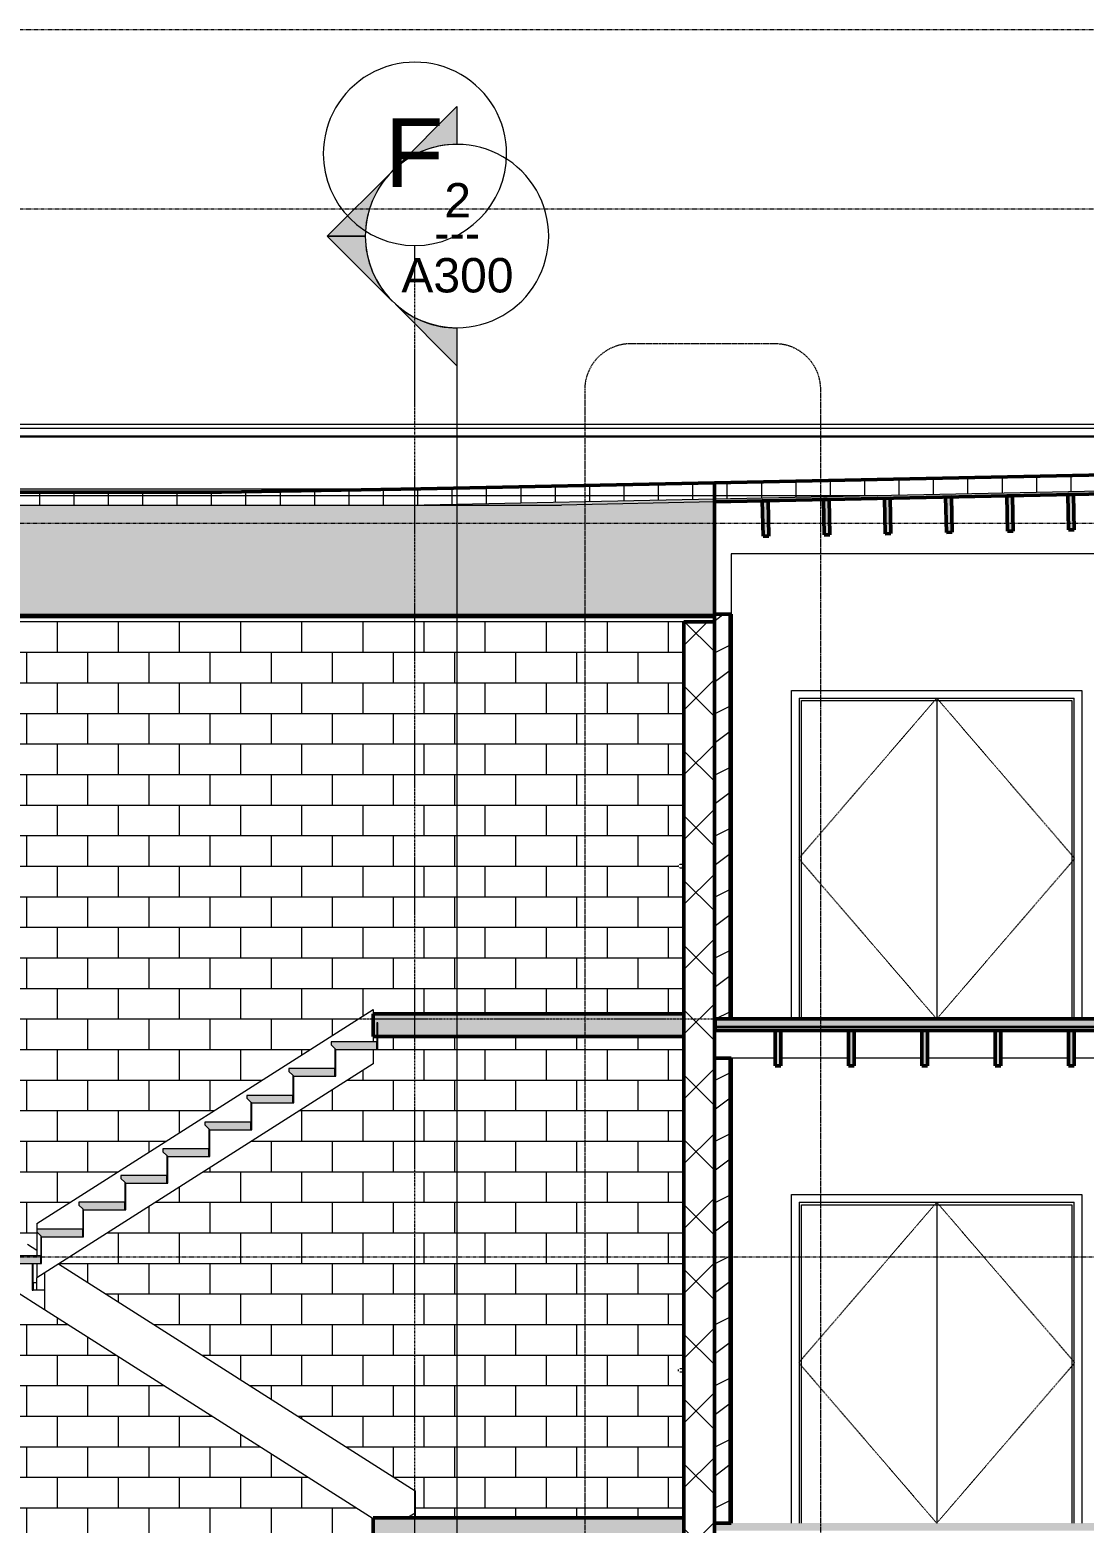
# Model space of a CAD drawing. Header units: inches. Extents: x 9610 to 16692, y -360 to 647.
# Drawn here: x 10066.4 to 10342.4, y 136 to 527 of the extents above; entities that cross this region are included whole.
import ezdxf

# ---------------------------------------------------------------- set-up
doc = ezdxf.new("R2010")
doc.units = ezdxf.units.IN
doc.header["$MEASUREMENT"] = 0
for name, pattern in [('Aligning Line 1_8_', [0.25, 0.125, -0.125]), ('Dash 1_16_', [0.12499999999999999, 0.06249999999999999, -0.06249999999999999]), ('Dash Dot 3_16_', [0.3124999999999999, 0.1874999999999999, -0.06249999999999999, 0, -0.06249999999999999]), ('Grid Line 1_2_', [0.8749999999999999, 0.4999999999999999, -0.125, 0.125, -0.125])]:
    doc.linetypes.add(name, pattern=pattern)
for name, color, linetype, lineweight in [('0-1', 7, 'Continuous', 5), ('0-4', 55, 'Continuous', 9), ('0-5', 135, 'Continuous', 13), ('A-ANNO-SYMB-1', 150, 'Dash Dot 3_16_', 9), ('A-DOOR-1', 250, 'Continuous', 9), ('A-DOOR-2', 250, 'Dash 1_16_', 9), ('A-DOOR-3', 135, 'Continuous', 13), ('A-DOOR-4', 31, 'Continuous', 9), ('A-FLOR-1', 9, 'Continuous', 13), ('A-FLOR-10', 192, 'Continuous', 50), ('A-FLOR-2', 10, 'Continuous', 50), ('A-FLOR-3', 8, 'Continuous', 5), ('A-FLOR-9', 21, 'Continuous', 13), ('A-FLOR-LEVL-1', 51, 'Grid Line 1_2_', 9), ('A-FLOR-MCUT', 51, 'Continuous', 13), ('A-FLOR-PATT-1', 8, 'Continuous', 9), ('A-ROOF', 132, 'Continuous', 13), ('A-ROOF-1', 252, 'Continuous', 13), ('A-ROOF-2', 31, 'Continuous', 5), ('A-ROOF-3', 132, 'Continuous', 50), ('A-ROOF-PATT-1', 132, 'Continuous', 9), ('A-WALL-1', 10, 'Continuous', 50), ('A-WALL-2', 7, 'Continuous', 13), ('A-WALL-3', 135, 'Continuous', 13), ('A-WALL-4', 252, 'Continuous', 13), ('A-WALL-PATT-1', 250, 'Continuous', 9), ('A-WALL-PATT-2', 55, 'Continuous', 9), ('A-WALL-PATT-3', 53, 'Continuous', 9), ('A-WALL-PATT-4', 45, 'Continuous', 9), ('G-ANNO-SYMB', 111, 'Aligning Line 1_8_', 9), ('G-ANNO-SYMB-1', 111, 'Continuous', 9), ('I-WALL-1', 135, 'Continuous', 13), ('S-BEAM-2', 41, 'Continuous', 9), ('S-BEAM-3', 10, 'Continuous', 50), ('S-GRID-1', 1, 'Grid Line 1_2_', 9), ('S-GRID-IDEN', 1, 'Continuous', 9), ('S-STRS-1', 8, 'Continuous', 5), ('S-STRS-2', 250, 'Continuous', 9)]:
    doc.layers.add(name, color=color, linetype=linetype, lineweight=lineweight)
doc.styles.add('Arial', font='arial.ttf', dxfattribs={"height": 8.999999999999991})
doc.styles.add('Arial_1', font='arial.ttf', dxfattribs={"height": 17.99999999999998})
doc.styles.add('Century Gothic', font='ufonts.com_century-gothic.ttf', dxfattribs={"height": 8.999999999999991})
pattern_1 = [(216.87, (11002.345, 87.994), (47.98094285780206, 31.98708571402424), [7.997000000000001, -71.971]), (206.565, (11011.941, 83.196), (-15.99371410196689, -15.9941327437453), [17.881, -17.881]), (198.435, (11011.941, 75.199), (-31.9867404745119, -15.99388029266887), [10.115, -40.46099999999999])]
pattern_2 = [(0, (10995.947, 72), (30.72, 7.68), [1.267, -21.773, 1.267, -21.773, -122.88]), (0, (10995.947, 72), (30.72, 7.68), [-46.08, 1.267, -44.813, 1.267, -21.773, -53.76]), (0, (10995.947, 72), (30.72, 7.68), [-115.2, 1.267, -14.093, 1.267, -37.133]), (120, (11007.467, 75.84), (-22.01107510106448, 22.76430040425796), [1.267, -21.773, 1.267, -21.773, -122.88]), (120, (11007.467, 75.84), (-22.01107510106448, 22.76430040425796), [-46.07999999999999, 1.267, -44.813, 1.267, -21.773, -53.75999999999999]), (120, (11007.467, 75.84), (-22.01107510106448, 22.76430040425796), [-115.2, 1.267, -14.093, 1.267, -37.133]), (240, (11011.307, 91.2), (-8.708924898935503, -30.44430040425795), [1.267, -21.773, 1.267, -21.773, -122.88]), (240, (11011.307, 91.2), (-8.708924898935503, -30.44430040425795), [-46.08, 1.267, -44.813, 1.267, -21.773, -53.76]), (240, (11011.307, 91.2), (-8.708924898935503, -30.44430040425795), [-115.2, 1.267, -14.093, 1.267, -37.133])]
pattern_3 = [(0, (10995.947, 72), (0, 9), []), (90, (10995.947, 72), (-9, 5.51091059616309e-16), [])]

# ---------------------------------------------------------------- blocks, each defined once
blk = doc.blocks.new('Flush-Double-Door-Adj_swing-w_handle_2100 - 3_-0_ x 7_-0_-1994063-BUILDING SECTION - EAST_WEST - LOOKING NORTH')
at = {"layer": 'A-DOOR-2'}
for p, q in [((10303.77689611048, 220), (10267.6438433671, 178)), ((10303.77689611048, 220), (10339.90994885385, 178)), ((10303.77689611048, 136), (10267.6438433671, 178)), ((10303.77689611048, 136), (10339.90994885385, 178))]:
    blk.add_line(p, q, dxfattribs=at)
at = {"layer": 'A-DOOR-3'}
blk.add_line((10303.77689611048, 220), (10303.77689611048, 136.0000000000002), dxfattribs=at)
at = {"layer": 'A-DOOR-4'}
for p, q in [((10267.77689611048, 220.0000000000018), (10267.77689611048, 136)), ((10267.77689611048, 220.0000000000018), (10339.77689611048, 220.0000000000018)), ((10268.40189611048, 136), (10268.40189611048, 219.3750000000013)), ((10268.40189611048, 219.3750000000013), (10339.15189611048, 219.3750000000013)), ((10339.15189611048, 219.3750000000013), (10339.15189611048, 136)), ((10339.77689611048, 136), (10339.77689611048, 220.0000000000018))]:
    blk.add_line(p, q, dxfattribs=at)
blk = doc.blocks.new('Dimension Lumber - 2x10-2069430-BUILDING SECTION - EAST_WEST - LOOKING NORTH')
at = {"layer": 'S-BEAM-2'}
blk.add_hatch(color=256, dxfattribs=at).paths.add_polyline_path([(10261.44330236048, 255.7499999999874), (10262.94330236048, 255.7499999999874), (10262.94330236048, 264.9999999999869), (10261.44330236048, 264.9999999999869), (10261.44330236048, 257.7499999999876)], flags=0)
at = {"layer": 'S-BEAM-3'}
for p, q in [((10262.94330236048, 264.9999999999871), (10261.44330236048, 264.9999999999871)), ((10261.44330236048, 264.9999999999871), (10261.44330236048, 255.7499999999871)), ((10262.94330236048, 255.7499999999871), (10262.94330236048, 264.9999999999871)), ((10261.44330236048, 255.7499999999871), (10262.94330236048, 255.7499999999871))]:
    blk.add_line(p, q, dxfattribs=at)
blk = doc.blocks.new('Dimension Lumber - 2x10-V32-BUILDING SECTION - EAST_WEST - LOOKING NORTH')
at = {"layer": 'S-BEAM-2'}
blk.add_hatch(color=256, dxfattribs=at).paths.add_polyline_path([(11728.50434838354, 396.70849851009), (11728.69708241409, 405.9564903782453), (11727.19740805709, 405.9877445453614), (11727.00467402654, 396.7397526772078)], flags=0)
at = {"layer": 'S-BEAM-3'}
for p, q in [((11727.19740805709, 405.9877445453612), (11727.00467402654, 396.7397526772058)), ((11728.69708241409, 405.9564903782452), (11727.19740805709, 405.9877445453612)), ((11728.50434838354, 396.7084985100898), (11728.69708241409, 405.9564903782452)), ((11727.00467402654, 396.7397526772058), (11728.50434838354, 396.7084985100898))]:
    blk.add_line(p, q, dxfattribs=at)
blk = doc.blocks.new('CTR - 1st Phase - Common Walls_rvt-1-BUILDING SECTION - EAST_WEST - LOOKING NORTH')
at = {"layer": 'A-WALL-4'}
for points in [[(10245.73939611045, 267.9999999999874), (10245.83939611042, 267.9999999999874), (10245.83939611042, 373.9999999998864), (10245.58939611042, 373.9999815333418), (10245.58939611043, 267.9999999999874)], [(10245.83939611043, 135.9999999999875), (10245.83939611043, 257.7499999999876), (10245.58939611043, 257.7499999999876), (10245.58939611043, 135.9999999999875)]]:
    blk.add_hatch(color=256, dxfattribs=at).paths.add_polyline_path(points, flags=0)
at = {"layer": 'A-WALL-PATT-1'}
h = blk.add_hatch(dxfattribs=at)
h.set_pattern_fill('FP_1', color=256, style=0, pattern_type=2)
h.set_pattern_definition(pattern_2)
h.paths.add_polyline_path([(10249.96439611044, 135.9999999999875), (10249.96439611043, 257.7499999999876), (10249.33939611043, 257.7499999999876), (10249.33939611043, 135.9999999999875)], flags=0)
at = {"layer": 'A-WALL-PATT-3'}
h = blk.add_hatch(dxfattribs=at)
h.set_pattern_fill('FP_4', color=256, style=0, pattern_type=2)
h.set_pattern_definition(pattern_1)
h.paths.add_polyline_path([(10249.33939611042, 267.9999999999874), (10249.33939611042, 373.9999999998864), (10245.83939611042, 373.9999815333418), (10245.83939611042, 267.9999999999874)], flags=0)
h = blk.add_hatch(dxfattribs=at)
h.set_pattern_fill('FP_4', color=256, style=0, pattern_type=2)
h.set_pattern_definition(pattern_1)
h.paths.add_polyline_path([(10249.33939611043, 135.9999999999875), (10249.33939611043, 257.7499999999876), (10245.83939611043, 257.7499999999876), (10245.83939611043, 135.9999999999875)], flags=0)
at = {"layer": 'A-WALL-1'}
for p, q in [((10249.96439611043, 373.9999999998859), (10245.58939611043, 373.9999999998859)), ((10245.58939611043, 373.9999999998859), (10245.58939611043, 267.9999999999998)), ((10249.96439611043, 267.9999999999998), (10249.96439611043, 373.9999999998859)), ((10245.58939611043, 267.9999999999998), (10249.96439611043, 267.9999999999998)), ((10249.96439611043, 257.7499999999874), (10245.58939611043, 257.7499999999874)), ((10245.58939611043, 257.7499999999874), (10245.58939611043, 135.9999999999999)), ((10249.96439611043, 135.9999999999999), (10249.96439611043, 257.7499999999874)), ((10245.58939611043, 135.9999999999999), (10249.96439611043, 135.9999999999999))]:
    blk.add_line(p, q, dxfattribs=at)
at = {"layer": 'A-WALL-2'}
for p, q in [((10245.83939611042, 373.9999999998859), (10245.83939611042, 267.9999999999998)), ((10249.33939611043, 373.9999999998859), (10249.33939611043, 267.9999999999998)), ((10245.83939611043, 257.7499999999874), (10245.83939611043, 135.9999999999999)), ((10249.33939611043, 257.7499999999874), (10249.33939611043, 135.9999999999999))]:
    blk.add_line(p, q, dxfattribs=at)
at = {"layer": 'I-WALL-1'}
for p, q in [((10376.13939611039, 389.749999999987), (10249.96439611043, 389.749999999987)), ((10249.96439611043, 389.749999999987), (10249.96439611043, 373.9999999998859)), ((10265.77689611048, 267.9999999999999), (10265.77689611048, 353.9999999999999)), ((10265.77689611048, 353.9999999999999), (10341.77689611048, 353.9999999999999)), ((10341.77689611048, 353.9999999999999), (10341.77689611048, 267.9999999999999)), ((10261.44330236048, 257.7499999999872), (10249.96439611043, 257.7499999999872)), ((10280.64252111048, 257.7499999999872), (10262.94330236048, 257.7499999999872)), ((10299.84173986047, 257.7499999999872), (10282.14252111048, 257.7499999999872)), ((10319.04095861048, 257.7499999999872), (10301.34173986047, 257.7499999999872)), ((10338.24017736048, 257.7499999999872), (10320.54095861048, 257.7499999999872)), ((10357.43939611048, 257.7499999999872), (10339.74017736048, 257.7499999999872)), ((10265.77689611048, 136), (10265.77689611048, 222)), ((10265.77689611048, 222), (10341.77689611048, 222)), ((10341.77689611048, 222), (10341.77689611048, 136))]:
    blk.add_line(p, q, dxfattribs=at)
at = {"layer": '0-4', "rotation": 2.387815287611464}
for p in [(-1441.994070763641, -490.6046740521691), (-1425.997544288994, -490.2712962695985), (-1410.001017814346, -489.9379184870278), (-1394.0044913397, -489.6045407044571), (-1378.007964865053, -489.2711629218865), (-1362.011438390405, -488.9377851393158)]:
    blk.add_blockref('Dimension Lumber - 2x10-V32-BUILDING SECTION - EAST_WEST - LOOKING NORTH', p, dxfattribs=at)
at = {"layer": '0-4'}
for name, p in [('Flush-Double-Door-Adj_swing-w_handle_2100 - 3_-0_ x 7_-0_-1994063-BUILDING SECTION - EAST_WEST - LOOKING NORTH', (0, 132)), ('Dimension Lumber - 2x10-2069430-BUILDING SECTION - EAST_WEST - LOOKING NORTH', (0, 0)), ('Dimension Lumber - 2x10-2069430-BUILDING SECTION - EAST_WEST - LOOKING NORTH', (19.19921875000045, 0)), ('Dimension Lumber - 2x10-2069430-BUILDING SECTION - EAST_WEST - LOOKING NORTH', (38.39843749999954, 0)), ('Dimension Lumber - 2x10-2069430-BUILDING SECTION - EAST_WEST - LOOKING NORTH', (57.59765624999999, 0)), ('Dimension Lumber - 2x10-2069430-BUILDING SECTION - EAST_WEST - LOOKING NORTH', (76.79687500000044, 0)), ('Flush-Double-Door-Adj_swing-w_handle_2100 - 3_-0_ x 7_-0_-1994063-BUILDING SECTION - EAST_WEST - LOOKING NORTH', (0, 0))]:
    blk.add_blockref(name, p, dxfattribs=at)
blk = doc.blocks.new('HOLLOW METAL - STAIR DOOR-2008640-BUILDING SECTION - EAST_WEST - LOOKING NORTH')
at = {"layer": 'A-DOOR-1'}
for p, q in [((10237.58939611042, 176.3937007874023), (10237.0933331183, 176.3937007874023)), ((10237.0933331183, 175.6062992125991), (10237.58939611042, 175.6062992125991))]:
    blk.add_line(p, q, dxfattribs=at)
at = {"layer": 'A-DOOR-1', "flags": 128}
for points in [[(10237.0933331183, 176.3937007874023), (10237.06971736977, 176.3937007874023), (10237.04613940139, 176.3937007874023), (10237.0226369329, 176.3937007874023), (10236.99924756322, 176.3937007874023), (10236.97600871035, 176.3937007874023), (10236.95295755152, 176.3937007874023), (10236.93013096364, 176.3937007874023), (10236.90756546439, 176.3937007874023), (10236.88529715377, 176.3937007874023), (10236.86336165631, 176.3937007874023), (10236.84179406413, 176.3937007874023), (10236.82062888078, 176.3937007874023), (10236.79989996603, 176.3937007874023), (10236.77964048174, 176.3937007874023), (10236.75988283874, 176.3937007874023), (10236.74065864506, 176.3937007874023), (10236.7219986553, 176.3937007874023), (10236.70393272147, 176.3937007874023), (10236.68648974521, 176.3937007874023), (10236.66969763155, 176.3937007874023), (10236.6535832443, 176.3937007874023), (10236.63817236305, 176.3937007874023), (10236.6234896419, 176.3937007874023), (10236.60955857009, 176.3937007874023), (10236.59640143436, 176.3937007874023), (10236.58403928332, 176.3937007874023), (10236.57249189376, 176.3937007874023), (10236.56177773907, 176.3937007874023), (10236.55191395958, 176.3937007874023), (10236.54291633525, 176.3937007874023), (10236.53479926036, 176.3937007874023), (10236.52757572049, 176.3937007874023), (10236.52125727178, 176.3937007874023), (10236.51585402238, 176.3937007874023), (10236.51137461634, 176.3937007874023), (10236.50782621976, 176.3937007874023), (10236.50521450932, 176.3937007874023), (10236.5035436632, 176.3937007874023), (10236.50281635439, 176.3937007874023)], [(10236.5027819372, 175.6062992125991), (10236.50325431516, 175.6062992125991), (10236.50467069332, 175.6062992125991), (10236.50702880579, 175.6062992125991), (10236.51032488009, 175.6062992125991), (10236.5145536432, 175.6062992125991), (10236.51970833, 175.6062992125991), (10236.5257806941, 175.6062992125991), (10236.53276102101, 175.6062992125991), (10236.54063814369, 175.6062992125991), (10236.54939946043, 175.6062992125991), (10236.55903095498, 175.6062992125991), (10236.56951721902, 175.6062992125991), (10236.58084147676, 175.6062992125991), (10236.5929856118, 175.6062992125991), (10236.60593019611, 175.6062992125991), (10236.61965452113, 175.6062992125991), (10236.63413663085, 175.6062992125991), (10236.649353357, 175.6062992125991), (10236.66528035605, 175.6062992125991), (10236.68189214822, 175.6062992125991), (10236.69916215816, 175.6062992125991), (10236.71706275756, 175.6062992125991), (10236.73556530926, 175.6062992125991), (10236.75464021314, 175.6062992125991), (10236.77425695342, 175.6062992125991), (10236.7943841475, 175.6062992125991), (10236.81498959615, 175.6062992125991), (10236.83604033507, 175.6062992125991), (10236.85750268755, 175.6062992125991), (10236.87934231841, 175.6062992125991), (10236.90152428891, 175.6062992125991), (10236.92401311261, 175.6062992125991), (10236.94677281221, 175.6062992125991), (10236.96976697703, 175.6062992125991), (10236.99295882131, 175.6062992125991), (10237.01631124306, 175.6062992125991), (10237.03978688338, 175.6062992125991), (10237.06334818626, 175.6062992125991), (10237.08695745862, 175.6062992125991), (10237.0933331183, 175.6062992125991)]]:
    blk.add_lwpolyline(points, dxfattribs=at)
at = {"layer": 'A-DOOR-1'}
for radius, start, end in [(0.3937007874010305, 149.9999999999669, 180), (0.3937007874006586, 180, 210.0000000000081), (0.3937007874028495, 82.7724506166813, 90), (0.3937007874006827, 269.9999999999996, 277.2275493838927)]:
    blk.add_arc((10236.5027819372, 176.0000000000002), radius, start, end, dxfattribs=at)
blk = doc.blocks.new('CTR - 1st Phase -Stairs _ Elevators_rvt-1-BUILDING SECTION - EAST_WEST - LOOKING NORTH')
at = {"layer": 'A-FLOR-1'}
for points in [[(10217.58134017749, 263.3750000000001), (10237.58939611043, 263.3750000000002), (10237.58939611043, 269.3750000000005), (10156.21439611079, 269.3750000000003), (10156.21439611079, 263.3749999999999), (10186.75189611049, 263.375)], [(10193.26775322099, 131.375), (10237.58939611043, 131.3750000000002), (10237.58939611043, 137.3750000000005), (10156.21439611079, 137.3750000000002), (10156.21439611079, 131.3749999999999), (10186.75189611049, 131.375)]]:
    blk.add_hatch(color=256, dxfattribs=at).paths.add_polyline_path(points, flags=0)
at = {"layer": 'A-WALL-PATT-2'}
h = blk.add_hatch(dxfattribs=at)
h.set_pattern_fill('FP_36', color=256, style=0, pattern_type=2)
h.set_pattern_definition([(0, (10241.589, -140), (0, 8), []), (90, (10241.589, -140), (-7.999999999999999, 8), [8, -8])])
h.paths.add_polyline_path([(10021.58939611042, -4.000000000001477), (10085.80344719708, -4.000000000000624), (10085.80344719708, -1.51360532798433e-26), (10158.03023567099, 3.410605131648329e-13), (10062.46773567089, 59.57142857149244), (10022.21439611087, 59.57142857142883), (10022.21439611087, 71.57142857142883), (10065.90170578195, 71.57142857149789), (10068.21439611087, 70.12975148333997), (10068.21439611087, 76.98689434058103), (10156.21439611079, 131.8440371976713), (10156.21439611079, 137.2412716340051), (10062.30782296413, 197.0000000000635), (10022.21439611087, 197.0000000000004), (10022.21439611087, 209.0000000000004), (10065.80223121052, 209.0000000000694), (10068.21439611087, 207.4649859725756), (10068.21439611087, 214.4649859726761), (10156.21439611079, 270.4649859726227), (10156.21439611079, 269.3750000000003), (10237.58939611043, 269.3750000000005), (10237.58939611043, 307.606299212599), (10236.35827893254, 307.6373621181241), (10236.20859261554, 307.7422035396895), (10236.16182705382, 307.8031496062999), (10236.16182705382, 308.1968503937012), (10236.3310112159, 308.3513432238296), (10236.50591149209, 308.3769200191689), (10236.71783424988, 308.3877195804979), (10237.58939611043, 308.3937007874021), (10237.58939611043, 371.9999999998976), (10021.58939611042, 371.9999999998969), (10021.58939611042, -0.2313344067917455)], flags=0)
h.paths.add_polyline_path([(10167.2143961108, 3.410605131648329e-13), (10186.75189611049, 3.410605131648329e-13), (10186.75189611049, 96.00000000000647), (10237.58939611043, 96.00000000000664), (10237.58939611043, 131.3750000000002), (10168.46439611079, 131.375), (10168.46439611079, 128.2857142857146), (10167.21439611079, 128.2857142857146), (10167.21439611079, 124.5605233621989), (10074.05638116633, 66.48799456565261), (10167.2143961108, 8.415465769100875), (10167.2143961108, 5.107142857143059)], flags=0)
h.paths.add_polyline_path([(10168.21439611079, 130.2857142857146), (10168.21439611079, 131.375), (10167.21439611079, 131.375), (10167.21439611079, 130.2857142857146)], flags=0)
h.paths.add_polyline_path([(10181.37230861573, 137.3750000000004), (10237.58939611043, 137.3750000000005), (10237.58939611043, 175.6062992125989), (10236.35827893254, 175.6373621181241), (10236.20859261554, 175.7422035396892), (10236.16182705382, 175.8031496062998), (10236.16182705382, 176.1968503937013), (10236.3310112159, 176.3513432238294), (10236.50591149209, 176.3769200191689), (10236.71783424988, 176.3877195804979), (10237.58939611043, 176.393700787402), (10237.58939611043, 263.3750000000002), (10157.46439611079, 263.3749999999999), (10157.46439611079, 260.0000000000003), (10156.21439611079, 260.0000000000003), (10156.21439611079, 256.2412716339984), (10073.89017166257, 203.8531288033135), (10167.21439611079, 144.4649859726232), (10167.21439611079, 137.3750000000004)], flags=0)
h.paths.add_polyline_path([(10236.51268926302, 175.6810766634541), (10236.49313929258, 175.7216115034703), (10236.51167070538, 175.6828646714401)], flags=0)
h.paths.add_polyline_path([(10237.0933331183, 175.8031496062998), (10237.06231483688, 176.0994035889415), (10237.03067369172, 176.0000000000005), (10237.06391642571, 175.8955648713868)], flags=0)
h.paths.add_polyline_path([(10157.21439611079, 262.0000000000004), (10157.21439611079, 263.3749999999999), (10156.21439611079, 263.3749999999999), (10156.21439611079, 262.0000000000004)], flags=0)
h.paths.add_polyline_path([(10236.51268926302, 307.6810766634542), (10236.49313929258, 307.7216115034703), (10236.51167070538, 307.6828646714403)], flags=0)
h.paths.add_polyline_path([(10237.0933331183, 307.8031496062998), (10237.06231483688, 308.0994035889416), (10237.03234842612, 307.9947386667349), (10237.06310859763, 307.8981027381491)], flags=0)
at = {"layer": 'A-WALL-PATT-4'}
h = blk.add_hatch(dxfattribs=at)
h.set_pattern_fill('FP_30', color=256, style=0, pattern_type=2)
h.set_pattern_definition([(45, (10995.947, 72), (-8.485281374238571, 8.485281374238571), []), (135, (10995.947, 72), (-8.485281374238571, -8.48528137423857), [])])
h.paths.add_polyline_path([(10245.58939611042, -3.999999999999943), (10245.58939611042, 371.9999999998977), (10237.58939611043, 371.9999999998976), (10237.58939611043, -3.999999999999943)], flags=0)
at = {"layer": 'S-STRS-1'}
for points in [[(10156.21439611079, 260.0000000000003), (10157.21439611079, 260.0000000000003), (10157.21439611079, 262.0000000000004), (10145.21439611079, 262.0000000000003), (10145.21439611079, 261.2500000000003), (10146.21439611079, 260.2499999999987), (10146.21439611079, 260.0000000000003)], [(10157.46439611079, 260.0000000000003), (10157.46439611079, 263.3749999999999), (10157.21439611079, 263.3749999999999), (10157.21439611079, 260.0000000000003)], [(10146.21439611079, 253.0000000000003), (10146.46439611079, 253.0000000000003), (10146.46439611079, 260.0000000000003), (10146.21439611079, 260.0000000000003), (10146.21439611079, 253.2499999999985)], [(10135.21439611079, 253.0000000000003), (10146.21439611079, 253.0000000000003), (10146.21439611079, 255.0000000000003), (10134.21439611079, 255.0000000000003), (10134.21439611079, 254.2500000000003), (10135.21439611079, 253.2499999999987)], [(10135.46439611079, 246.0000000000003), (10135.46439611079, 253.0000000000003), (10135.21439611079, 253.0000000000003), (10135.21439611079, 246.0000000000003)], [(10135.21439611079, 246.0000000000003), (10135.21439611079, 248.0000000000002), (10123.21439611078, 248.0000000000002), (10123.21439611078, 247.2500000000004), (10124.21439611079, 246.2499999999989), (10124.21439611079, 246.0000000000003)], [(10124.21439611079, 239.0000000000004), (10124.46439611079, 239.0000000000004), (10124.46439611079, 246.0000000000003), (10124.21439611079, 246.0000000000003), (10124.21439611079, 239.2499999999984)], [(10113.21439611079, 239.0000000000004), (10124.21439611079, 239.0000000000004), (10124.21439611079, 241.0000000000003), (10112.21439611079, 241.0000000000004), (10112.21439611079, 240.2500000000006), (10113.21439611079, 239.2499999999984)], [(10113.21439611079, 232.0000000000004), (10113.46439611079, 232.0000000000004), (10113.46439611079, 239.0000000000004), (10113.21439611079, 239.0000000000004), (10113.21439611079, 232.2499999999985)], [(10105.36747582057, 232.0000000000003), (10113.21439611079, 232.0000000000004), (10113.21439611079, 234.0000000000003), (10101.21439611079, 234.0000000000001), (10101.21439611079, 233.2500000000003), (10102.21439611079, 232.2499999999983), (10102.21439611079, 232.0000000000003)], [(10102.46439611079, 225.0000000000003), (10102.46439611079, 232.0000000000003), (10102.21439611079, 232.0000000000003), (10102.21439611079, 225.0000000000003)], [(10102.21439611079, 225.0000000000003), (10102.21439611079, 227.0000000000002), (10090.21439611078, 227.0000000000002), (10090.21439611078, 226.2500000000004), (10091.21439611079, 225.2499999999987), (10091.21439611079, 225.0000000000003)], [(10091.46439611079, 218.0000000000002), (10091.46439611079, 225.0000000000003), (10091.21439611079, 225.0000000000003), (10091.21439611079, 218.0000000000002)], [(10080.21439611079, 218.0000000000002), (10091.21439611079, 218.0000000000002), (10091.21439611079, 220.0000000000004), (10079.21439611079, 220.0000000000004), (10079.21439611079, 219.2500000000004), (10080.21439611079, 218.2499999999984)], [(10080.21439611079, 211.0000000000003), (10080.46439611079, 211.0000000000003), (10080.46439611079, 218.0000000000002), (10080.21439611079, 218.0000000000002), (10080.21439611079, 211.2499999999993)], [(10069.21439611079, 211.0000000000003), (10080.21439611079, 211.0000000000003), (10080.21439611079, 213.0000000000003), (10068.21439611087, 213.0000000000003), (10068.21439611087, 212.2499999999171), (10069.21439611079, 211.2499999999993)], [(10069.21439611079, 204.0000000000003), (10069.46439611079, 204.0000000000003), (10069.46439611079, 211.0000000000003), (10069.21439611079, 211.0000000000003), (10069.21439611079, 206.0599155932086)], [(10024.21439611087, 204.0000000000001), (10069.21439611079, 204.0000000000003), (10069.21439611079, 206.0000000000004), (10024.21439611087, 206.0000000000002)]]:
    blk.add_hatch(color=256, dxfattribs=at).paths.add_polyline_path(points, flags=0)
at = {"layer": 'A-FLOR-2'}
for p, q in [((10237.58939611043, 269.3749999999999), (10156.21439611079, 269.3749999999999)), ((10156.21439611079, 269.3749999999999), (10156.21439611079, 263.3749999999999)), ((10237.58939611043, 263.3749999999999), (10237.58939611043, 269.3749999999999)), ((10156.21439611079, 263.3749999999999), (10237.58939611043, 263.3749999999999)), ((10237.58939611043, 137.375), (10156.21439611079, 137.375)), ((10156.21439611079, 137.375), (10156.21439611079, 131.375)), ((10237.58939611043, 131.375), (10237.58939611043, 137.375))]:
    blk.add_line(p, q, dxfattribs=at)
at = {"layer": 'A-WALL-1'}
for p, q in [((10245.58939611042, 371.999999999898), (10237.58939611042, 371.9999999998979)), ((10237.58939611042, 371.9999999998979), (10237.58939611042, -3.999999999999346)), ((10245.58939611042, -3.999999999999357), (10245.58939611042, 371.999999999898))]:
    blk.add_line(p, q, dxfattribs=at)
at = {"layer": 'A-WALL-3'}
blk.add_line((10237.58939611043, 371.9999999998972), (10021.58939611042, 371.9999999998964), dxfattribs=at)
at = {"layer": 'S-STRS-2'}
for p, q in [((10068.21439611087, 214.4649859726756), (10156.21439611079, 270.4649859726224)), ((10156.21439611079, 270.4649859726224), (10156.21439611079, 269.3749999999999)), ((10157.21439611079, 267), (10157.21439611079, 260)), ((10157.46439611079, 267), (10157.21439611079, 267)), ((10157.46439611079, 260), (10157.46439611079, 267)), ((10157.21439611079, 262), (10145.21439611079, 262)), ((10145.21439611079, 262), (10145.21439611079, 261.25)), ((10156.21439611079, 263.3749999999999), (10156.21439611079, 262.0000000000001)), ((10157.21439611079, 260), (10157.21439611079, 262)), ((10145.21439611079, 261.25), (10146.21439611079, 260.2499999999981)), ((10146.21439611079, 260.2499999999981), (10146.21439611079, 260)), ((10146.21439611079, 260), (10146.21439611079, 253)), ((10146.46439611079, 260), (10146.21439611079, 260)), ((10146.21439611079, 260), (10157.21439611079, 260)), ((10146.46439611079, 253), (10146.46439611079, 260)), ((10156.21439611079, 260), (10156.21439611079, 256.2412716339982)), ((10157.21439611079, 260), (10157.46439611079, 260)), ((10156.21439611079, 256.2412716339982), (10068.21439611087, 200.2412716340515)), ((10146.21439611079, 255), (10134.21439611079, 255)), ((10134.21439611079, 255), (10134.21439611079, 254.25)), ((10134.21439611079, 254.25), (10135.21439611079, 253.2499999999981)), ((10146.21439611079, 252.9999999999999), (10146.21439611079, 255)), ((10135.21439611079, 253.2499999999981), (10135.21439611079, 252.9999999999999)), ((10135.21439611079, 252.9999999999999), (10135.21439611079, 246)), ((10135.46439611079, 252.9999999999999), (10135.21439611079, 252.9999999999999)), ((10135.21439611079, 252.9999999999999), (10146.21439611079, 252.9999999999999)), ((10135.46439611079, 246), (10135.46439611079, 252.9999999999999)), ((10146.21439611079, 253), (10146.46439611079, 253)), ((10135.21439611079, 248), (10123.21439611079, 248)), ((10123.21439611079, 248), (10123.21439611079, 247.25)), ((10123.21439611079, 247.25), (10124.21439611079, 246.2499999999981)), ((10135.21439611079, 246), (10135.21439611079, 248)), ((10124.21439611079, 246.2499999999981), (10124.21439611079, 246)), ((10124.21439611079, 246), (10124.21439611079, 239)), ((10124.46439611079, 246), (10124.21439611079, 246)), ((10124.21439611079, 246), (10135.21439611079, 246)), ((10124.46439611079, 239), (10124.46439611079, 246)), ((10135.21439611079, 246), (10135.46439611079, 246)), ((10124.21439611079, 241), (10112.21439611079, 241)), ((10112.21439611079, 241), (10112.21439611079, 240.25)), ((10112.21439611079, 240.25), (10113.21439611079, 239.2499999999981)), ((10113.21439611079, 239.2499999999981), (10113.21439611079, 239)), ((10113.21439611079, 239), (10113.21439611079, 232)), ((10113.46439611079, 239), (10113.21439611079, 239)), ((10113.21439611079, 239), (10124.21439611079, 239)), ((10113.46439611079, 232), (10113.46439611079, 239)), ((10124.21439611079, 239), (10124.21439611079, 241)), ((10124.21439611079, 239), (10124.46439611079, 239)), ((10113.21439611079, 234), (10101.21439611079, 234)), ((10101.21439611079, 234), (10101.21439611079, 233.25)), ((10101.21439611079, 233.25), (10102.21439611079, 232.2499999999981)), ((10102.21439611079, 232.2499999999981), (10102.21439611079, 231.9999999999999)), ((10102.21439611079, 231.9999999999999), (10102.21439611079, 225)), ((10102.46439611079, 231.9999999999999), (10102.21439611079, 231.9999999999999)), ((10102.21439611079, 231.9999999999999), (10113.21439611079, 231.9999999999999)), ((10102.46439611079, 225), (10102.46439611079, 231.9999999999999)), ((10113.21439611079, 231.9999999999999), (10113.21439611079, 234)), ((10113.21439611079, 232), (10113.46439611079, 232)), ((10102.21439611079, 227), (10090.21439611079, 227)), ((10090.21439611079, 227), (10090.21439611079, 226.25)), ((10102.21439611079, 225), (10102.21439611079, 227)), ((10090.21439611079, 226.25), (10091.21439611079, 225.2499999999981)), ((10091.21439611079, 225.2499999999981), (10091.21439611079, 225)), ((10091.21439611079, 225), (10091.21439611079, 218)), ((10091.46439611079, 225), (10091.21439611079, 225)), ((10091.21439611079, 225), (10102.21439611079, 225)), ((10091.46439611079, 218), (10091.46439611079, 225)), ((10102.21439611079, 225), (10102.46439611079, 225)), ((10091.21439611079, 220), (10079.21439611079, 220)), ((10079.21439611079, 220), (10079.21439611079, 219.25)), ((10079.21439611079, 219.25), (10080.21439611079, 218.2499999999981)), ((10091.21439611079, 218), (10091.21439611079, 220)), ((10080.21439611079, 218.2499999999981), (10080.21439611079, 218)), ((10080.21439611079, 218), (10080.21439611079, 211)), ((10080.46439611079, 218), (10080.21439611079, 218)), ((10080.21439611079, 218), (10091.21439611079, 218)), ((10080.46439611079, 211), (10080.46439611079, 218)), ((10091.21439611079, 218), (10091.46439611079, 218)), ((10068.21439611087, 214.4649859726756), (10068.21439611087, 212.9999999999998)), ((10068.21439611079, 213), (10068.21439611079, 212.25)), ((10080.21439611079, 213), (10068.21439611079, 213)), ((10068.21439611087, 212.25), (10068.21439611087, 205.9999999999999)), ((10068.21439611079, 212.25), (10069.21439611079, 211.249999999999)), ((10069.21439611079, 211.249999999999), (10069.21439611079, 210.9999999999999)), ((10080.21439611079, 210.9999999999999), (10080.21439611079, 213)), ((10065.80223121053, 209.000000000069), (10068.21439611084, 207.4649859725997)), ((10069.21439611079, 210.9999999999999), (10080.21439611079, 210.9999999999999)), ((10069.21439611079, 210.9999999999999), (10069.21439611079, 204)), ((10069.46439611079, 210.9999999999999), (10069.21439611079, 210.9999999999999)), ((10069.46439611079, 204), (10069.46439611079, 210.9999999999999)), ((10080.21439611079, 211), (10080.46439611079, 211)), ((10069.21439611079, 206), (10024.21439611087, 206)), ((10024.21439611087, 204), (10069.21439611079, 204)), ((10066.9643961108, 204), (10066.9643961108, 197)), ((10067.2143961108, 197), (10067.2143961108, 204)), ((10068.21439611087, 204), (10068.21439611087, 200.2412716340515)), ((10069.21439611079, 204), (10069.21439611079, 206)), ((10069.21439611079, 204), (10069.46439611079, 204)), ((10073.89017166257, 203.8531288033127), (10167.2143961108, 144.4649859726228)), ((10068.21439611084, 197.0000000000364), (10068.21439611084, 200.2412716340513)), ((10070.21439611084, 201.5139989067537), (10070.21439611084, 197.0000000000364)), ((10070.21439611084, 201.5139989067539), (10070.21439611084, 191.9685443612473)), ((10062.30782296413, 197.000000000063), (10070.21439611084, 191.9685443612483)), ((10066.9643961108, 197), (10067.2143961108, 197)), ((10067.2143961108, 199), (10068.21439611084, 199)), ((10067.2143961108, 199), (10067.2143961108, 197)), ((10068.21439611084, 197), (10067.2143961108, 197)), ((10070.21439611084, 197.0000000000364), (10068.21439611084, 197.0000000000364)), ((10070.21439611084, 191.9685443612473), (10156.21439611079, 137.2412716340041)), ((10167.2143961108, 144.4649859726228), (10167.2143961108, 138.7011800548147)), ((10165.08698227286, 137.3750000000001), (10167.21439611079, 138.7011800548147)), ((10167.21439611079, 138.7011800548147), (10167.21439611079, 137.375))]:
    blk.add_line(p, q, dxfattribs=at)
at = {"layer": '0-5'}
for p in [(0, 132.0000000000276), (0, 0)]:
    blk.add_blockref('HOLLOW METAL - STAIR DOOR-2008640-BUILDING SECTION - EAST_WEST - LOOKING NORTH', p, dxfattribs=at)
blk = doc.blocks.new('Basic Wall _ EXT - FIBER CEMENT - SMALL - ___-2145935-BUILDING SECTION - EAST_WEST - LOOKING NORTH')
at = {"layer": 'A-WALL-3'}
for p, q in [((10857.94313275602, 423.6633598175411), (9973.625428531659, 423.6633598175411)), ((10842.51232152575, 422.602699647443), (9989.066470695161, 422.602699647443)), ((9989.475812286038, 420.4150655022419), (10824.25343661362, 420.4150655022419)), ((10831.7830019398, 420.5719520895087), (9989.798427175989, 420.5719520895087))]:
    blk.add_line(p, q, dxfattribs=at)
blk = doc.blocks.new('Section - Section Head - Filled-22785-BUILDING SECTION - EAST_WEST - LOOKING NORTH')
at = {"layer": 'G-ANNO-SYMB-1'}
h = blk.add_hatch(color=256, dxfattribs=at)
edge = h.paths.add_edge_path(flags=0)
edge.add_arc((10178.18939611049, 472.9348735142124), 24.03123559096272, 89.99999999999989, 132.0783950246249, ccw=False)
edge.add_line((10178.18939611049, 496.966109105176), (10178.18939611049, 506.8759990111666))
edge.add_line((10178.18939611049, 506.8759990111666), (10162.08494075386, 490.7715436545297))
h = blk.add_hatch(color=256, dxfattribs=at)
edge = h.paths.add_edge_path(flags=0)
edge.add_line((10161.21883336202, 489.9054362626895), (10144.24827061354, 472.9348735142125))
edge.add_line((10144.24827061354, 472.9348735142125), (10154.18939611049, 472.9348735142124))
edge.add_arc((10178.18939611049, 472.9348735142121), 23.99999999999891, 135, 179.9999999999995, ccw=False)
h = blk.add_hatch(color=256, dxfattribs=at)
edge = h.paths.add_edge_path(flags=0)
edge.add_arc((10178.18939611049, 472.9348735142124), 23.99999999999989, 180.0000000000001, 225.0000000000011, ccw=False)
edge.add_line((10154.18939611049, 472.9348735142124), (10144.24827061354, 472.9348735142125))
edge.add_line((10144.24827061354, 472.9348735142125), (10161.21883336202, 455.9643107657353))
h = blk.add_hatch(color=256, dxfattribs=at)
edge = h.paths.add_edge_path(flags=0)
edge.add_line((10162.08494075386, 455.098203373895), (10178.18939611049, 438.9937480172579))
edge.add_line((10178.18939611049, 438.9937480172579), (10178.18939611049, 448.9036379232484))
edge.add_arc((10178.18939611049, 472.9348735142123), 24.03123559096389, 227.9216049753765, 270, ccw=False)
for p, q in [((10162.08494075386, 490.7715436545297), (10178.18939611049, 506.8759990111666)), ((10178.18939611049, 506.8759990111666), (10178.18939611049, 496.966109105176)), ((10144.24827061354, 472.9348735142125), (10161.21883336202, 489.9054362626895)), ((10154.18939611049, 472.9348735142124), (10144.24827061354, 472.9348735142125)), ((10161.21883336202, 455.9643107657353), (10144.24827061354, 472.9348735142125)), ((10144.24827061354, 472.9348735142125), (10154.18939611049, 472.9348735142124)), ((10178.18939611049, 438.9937480172579), (10162.08494075386, 455.098203373895)), ((10178.18939611049, 448.9036379232484), (10178.18939611049, 438.9937480172579))]:
    blk.add_line(p, q, dxfattribs=at)
for centre, radius, start, end in [((10178.18939611049, 472.966109105176), 23.99999999999988, 89.9999999999998, 269.9999999999994), ((10178.18939611049, 472.9348735142124), 24.03123559096272, 89.9999999999996, 132.0783950246245), ((10178.18939611049, 472.966109105176), 24, 269.9999999999996, 90), ((10178.18939611049, 472.9348735142121), 23.99999999999891, 134.9999999999997, 179.9999999999992), ((10178.18939611049, 472.9348735142124), 23.99999999999989, 179.9999999999997, 225.0000000000008), ((10178.18939611049, 472.9348735142123), 24.03123559096389, 227.9216049753762, 269.9999999999996)]:
    blk.add_arc(centre, radius, start, end, dxfattribs=at)
blk = doc.blocks.new('Grid - Grid Head - Circle-50561-BUILDING SECTION - EAST_WEST - LOOKING NORTH')
at = {"layer": 'S-GRID-IDEN'}
for radius, start, end in [(23.99999999999992, 359.9999999999994, 179.9999999999997), (23.99999999999989, 179.9999999999997, 359.9999999999991)]:
    blk.add_arc((11847.1893961105, 475.8625226463849), radius, start, end, dxfattribs=at)

msp = doc.modelspace()

# ---------------------------------------------------------------- hatches: boundary and pattern name
at = {"layer": 'A-FLOR-3'}
msp.add_hatch(color=256, dxfattribs=at).paths.add_polyline_path([(10245.58939611043, 408.1174363890503), (10450.41439611048, 412.3846238890512), (10450.41439611048, 412.6346781366378), (10245.58939611043, 408.3579781995696)], flags=0)
h = msp.add_hatch(color=256, dxfattribs=at)
h.paths.add_polyline_path([(11793.96824226427, 265.7499999999881), (11853.18939611051, 265.7499999999884), (11853.18939611051, 265.9999999999877), (11648.36439611049, 265.9999999999869), (11648.36439611049, 265.7499999999876), (11772.86985150602, 265.7499999999881)], flags=0)
h.paths.add_polyline_path([(10392.58939611056, 265.7499999999881), (10450.41439610983, 265.7499999999883), (10450.41439611048, 265.9999999999876), (10245.73939611045, 265.9999999999869), (10245.73939611045, 265.7499999999876), (10390.58939611056, 265.7499999999881)], flags=0)
at = {"layer": 'A-FLOR-9'}
msp.add_hatch(color=256, dxfattribs=at).paths.add_polyline_path([(10245.58939611043, 403.3664056849042), (10450.41439611048, 407.6335931849054), (10450.41439611048, 408.3837559276653), (10245.58939611043, 404.1165684276642)], flags=0)
h = msp.add_hatch(color=256, dxfattribs=at)
h.paths.add_polyline_path([(11757.0018961105, 264.9999999999872), (11853.18939611051, 264.9999999999876), (11853.18939611051, 265.7499999999884), (11648.36439611049, 265.7499999999876), (11648.36439611049, 264.9999999999876), (11729.81447650602, 264.9999999999871)], flags=0)
h.paths.add_polyline_path([(10249.33939611043, 264.9999999999869), (10450.41439611048, 264.9999999999878), (10450.41439611048, 265.7499999999883), (10245.73939611045, 265.7499999999876), (10245.73939611045, 264.9999999999869), (10246.75766534119, 264.9999999999869)], flags=0)
at = {"layer": 'A-FLOR-PATT-1'}
h = msp.add_hatch(dxfattribs=at)
h.set_pattern_fill('FP_17', color=256, style=0, pattern_type=2)
h.set_pattern_definition(pattern_3)
h.paths.add_polyline_path([(10245.58939611043, 404.1165684276642), (10450.41439611048, 408.3837559276653), (10450.41439611048, 412.3846238890512), (10245.58939611043, 408.1174363890503)], flags=0)
h = msp.add_hatch(dxfattribs=at)
h.set_pattern_fill('FP_1', color=256, style=0, pattern_type=2)
h.set_pattern_definition(pattern_2)
h.paths.add_polyline_path([(11665.23141400602, 265.999999999987), (11853.18939611051, 265.9999999999877), (11853.18939611051, 267.9999999999881), (11648.36439611049, 268.0000000000002), (11648.36439611049, 265.9999999999869)], flags=0)
h.paths.add_polyline_path([(10265.77689611047, 265.999999999987), (10450.41439611048, 265.9999999999876), (10450.41439611048, 267.9999999999997), (10245.73939611045, 267.9999999999874), (10245.73939611045, 265.9999999999869), (10249.96439611043, 265.9999999999869)], flags=0)
h = msp.add_hatch(dxfattribs=at)
h.set_pattern_fill('FP_1', color=256, style=0, pattern_type=2)
h.set_pattern_definition(pattern_2)
h.paths.add_polyline_path([(11772.86985150602, 133.9999999999872), (11853.1893961105, 133.9999999999876), (11853.1893961105, 135.9999999999876), (11648.0893961105, 136.0000000000001), (11648.0893961105, 133.9999999999869), (11757.00189611057, 133.9999999999872)], flags=0)
h.paths.add_polyline_path([(10412.78939611052, 133.9999999999881), (10450.68939611045, 133.9999999999883), (10450.68939611045, 135.9999999999996), (10245.58939611043, 135.9999999999875), (10245.58939611043, 133.9999999999874), (10395.09785150602, 133.9999999999879)], flags=0)
at = {"layer": 'A-ROOF-1'}
h = msp.add_hatch(color=256, dxfattribs=at)
h.paths.add_polyline_path([(10168.68939611052, 406.5056297761963), (10245.58939611043, 408.1174363890503), (10245.58939611043, 408.3579781995693), (10168.68939611052, 406.7556840380583), (10168.68939611052, 406.5227528872065)], flags=0)
h.paths.add_polyline_path([(10450.41439611048, 412.3756729836342), (10842.51439611048, 420.5454979606051), (10842.51439611048, 420.7955522224686), (10450.41439611048, 412.6257272454975)], flags=0)
msp.add_hatch(color=256, dxfattribs=at).paths.add_polyline_path([(10101.54173472721, 405.6552120092561), (10116.56464836033, 405.6552120092561), (10168.68939611052, 406.5227528872065), (10168.68939611052, 406.7727875107818), (10116.56464836033, 405.9052870216039), (9988.439396110458, 405.9052870216034), (9988.439396110458, 405.6552120092557), (10093.71022650601, 405.655212009256)], flags=0)
at = {"layer": 'A-ROOF-2'}
h = msp.add_hatch(color=256, dxfattribs=at)
h.paths.add_polyline_path([(10761.06853900602, 373.9999815333416), (10843.32689193581, 373.9999999998874), (10843.32689611043, 415.8113962960705), (10450.41439611048, 407.6246420082263), (10450.41439611048, 373.9999815333404), (10739.54085150602, 373.9999815333414)], flags=0)
h.paths.add_polyline_path([(10237.58939611043, 373.9999815333417), (10245.58939611042, 373.9999815333418), (10245.58939611043, 403.3568929622979), (10205.55760247476, 402.5227875107814), (9988.439396110458, 402.5227875107813), (9988.439396110458, 373.9999815333419), (10222.87635150601, 373.9999815333417)], flags=0)
at = {"layer": 'A-ROOF-PATT-1'}
h = msp.add_hatch(dxfattribs=at)
h.set_pattern_fill('FP_17', color=256, style=0, pattern_type=2)
h.set_pattern_definition(pattern_3)
h.paths.add_polyline_path([(10169.55452663663, 402.5227875107812), (10245.58939611043, 404.1165684276642), (10245.58939611043, 408.1079239377058), (10168.68939611052, 406.5056297761963), (10168.68939611052, 402.5227875107812)], flags=0)
h.paths.add_polyline_path([(10450.41439611048, 408.374804793817), (10843.13939611048, 416.5576523176143), (10843.13939611048, 420.5585205074315), (10450.41439611048, 412.3511655932102), (10450.41439611048, 410.0017400480398)], flags=0)
h = msp.add_hatch(dxfattribs=at)
h.set_pattern_fill('FP_3', color=256, style=0, pattern_type=2)
h.set_pattern_definition([(0, (10995.947, 72), (0, 4.798), []), (315, (10995.947, 72), (4.798426617131912, 0), [6.786, -6.786]), (45, (10995.947, 72), (4.798426617131912, 0), [6.786, -6.786])])
h.paths.add_polyline_path([(10179.82097650601, 402.5227875107813), (10205.55760247476, 402.5227875107814), (10245.58939611043, 403.3664056849042), (10245.58939611043, 404.1070557478889), (10169.55452663663, 402.5227875108375)], flags=0)
h.paths.add_polyline_path([(10450.41439611048, 407.6246420082263), (10843.13939611048, 415.8074895320236), (10843.13939611048, 416.5576523176143), (10450.41439611048, 408.374804793817)], flags=0)
h = msp.add_hatch(dxfattribs=at)
h.set_pattern_fill('FP_17', color=256, style=0, pattern_type=2)
h.set_pattern_definition(pattern_3)
h.paths.add_polyline_path([(10093.71022650601, 402.5227875107809), (10168.68939611052, 402.5227875107812), (10168.68569012291, 406.522691206414), (10115.87368907222, 405.6552120091428), (9988.439396110458, 405.6552120091424), (9988.439396110458, 402.5227875107813), (10050.65485150601, 402.5227875107809)], flags=0)
h = msp.add_hatch(dxfattribs=at)
h.set_pattern_fill('FP_1', color=256, style=0, pattern_type=2)
h.set_pattern_definition(pattern_2)
h.paths.add_polyline_path([(10168.68939611052, 373.3749815333362), (10245.58939611042, 373.3749815333365), (10245.58939611042, 373.9999815333418), (9989.064396110447, 373.9999815333409), (9989.07809129178, 373.3749815333418), (10136.76560150601, 373.374981533336)], flags=0)
h.paths.add_polyline_path([(10804.12391400602, 373.3749815333417), (10842.51439611048, 373.3749815333418), (10842.51439611048, 373.9999815333419), (10453.91439611048, 373.9944025993963), (10453.91439611048, 373.8750000000006), (10477.95487607368, 373.8750000000002), (10477.95487607368, 373.3749815333405), (10478.57987607368, 373.3749815333405), (10478.57987607368, 373.8750000000002), (10482.07987607368, 373.8750000000003), (10482.07987607368, 373.3749815333406), (10519.32987607318, 373.3749815333406), (10519.32987607318, 373.8750000000004), (10522.82987607318, 373.8750000000004), (10522.82987607318, 373.3749815333406), (10782.59622650602, 373.3749815333416)], flags=0)

# ---------------------------------------------------------------- linework, layer by layer
at = {"layer": 'A-ANNO-SYMB-1'}
for p, q in [((10261.40726204183, 444.7680280529859), (10223.63535694176, 444.7680280529858)), ((10211.63535694176, 432.7680280529856), (10211.63535694176, -135.3894908117641)), ((10273.40726204183, -135.3894908117639), (10273.40726204183, 432.7680280529859))]:
    msp.add_line(p, q, dxfattribs=at)
for centre, start, end in [((10223.63535694176, 432.7680280529858), 90.00000000000027, 180.0000000000003), ((10261.40726204183, 432.7680280529858), 2.735277026058625e-13, 90.00000000000027)]:
    msp.add_arc(centre, 12.00000000000006, start, end, dxfattribs=at)
at = {"layer": 'A-FLOR-10'}
for p, q in [((10450.41439611048, 412.6346781366374), (10245.58939611042, 408.3674906366361)), ((10245.58939611042, 408.3674906366361), (10245.58939611042, 403.3664056849037)), ((10245.58939611042, 403.3664056849037), (10450.41439611048, 407.633593184905)), ((10482.7048760732, 267.9999999999872), (10245.73939611045, 267.9999999999872)), ((10245.73939611045, 267.9999999999872), (10245.73939611045, 264.9999999999872)), ((10245.73939611045, 264.9999999999872), (10450.41439611048, 264.9999999999872))]:
    msp.add_line(p, q, dxfattribs=at)
at = {"layer": 'A-FLOR-LEVL-1'}
msp.add_line((9610.24031869057, 267.9999999999233), (12557.73130051951, 267.9999999999033), dxfattribs=at)
at = {"layer": 'A-FLOR-MCUT'}
for p, q in [((10450.41439611048, 412.3846238890508), (10245.58939611042, 408.1174363890495)), ((10450.41439611048, 408.383755927665), (10245.58939611042, 404.1165684276637)), ((10450.41439611048, 265.9999999999872), (10245.73939611045, 265.9999999999872)), ((10450.41439611048, 265.7499999999872), (10245.73939611045, 265.7499999999872))]:
    msp.add_line(p, q, dxfattribs=at)
at = {"layer": 'A-ROOF'}
for p, q in [((9989.064396110449, 406.7727875107806), (10168.68939611053, 406.7727875107806)), ((10245.58939611043, 408.1079239377053), (10168.68939611053, 406.5056297761948)), ((10116.56464836033, 405.6552120091423), (9988.439396110483, 405.6552120091423)), ((10168.68939611053, 406.522752887206), (10116.56464836033, 405.6552120092556)), ((10168.68939611052, 406.522752887206), (10168.68939611052, 406.5056297761948)), ((10245.58939611043, 404.1070557478881), (10169.55452663663, 402.522787510837)), ((10245.58939611043, 403.3568929622974), (10205.55760247477, 402.5227875108372)), ((9988.439396110485, 402.5227875107807), (10205.55760247477, 402.5227875107807)), ((9988.43939611046, 373.9999815333413), (10245.58939611043, 373.9999815333413))]:
    msp.add_line(p, q, dxfattribs=at)
at = {"layer": 'A-ROOF-3'}
for p, q in [((10168.68939611052, 406.7727875107806), (10116.56707505242, 405.9052870216029)), ((10245.58939611043, 408.3579781995688), (10168.68939611052, 406.7556840380583)), ((10168.68939611052, 406.7556840380583), (10168.68939611052, 406.7727875107806)), ((10116.56707505242, 405.9052870216029), (9988.439396110483, 405.9052870216029)), ((10245.58939611043, 373.3749815333413), (10245.58939611042, 403.3664056849037)), ((9989.064396110449, 373.3749815333413), (10245.58939611043, 373.3749815333413))]:
    msp.add_line(p, q, dxfattribs=at)
at = {"layer": 'G-ANNO-SYMB'}
for p, q in [((12461.75585150602, 526.9530956233257), (9706.240318690587, 526.9530956233159)), ((12461.75585150602, 480.0000000000442), (9706.211851506016, 480.0000000000344)), ((9706.211851506016, 397.7608242192709), (12461.75585150602, 397.7608242192808)), ((9706.211851506016, 205.7608242192753), (12461.75585150602, 205.7608242192851))]:
    msp.add_line(p, q, dxfattribs=at)
at = {"layer": 'G-ANNO-SYMB-1'}
msp.add_line((10178.1893961105, 448.9348735142126), (10178.1893961105, -160.643788526339), dxfattribs=at)
at = {"layer": 'S-GRID-1'}
msp.add_line((10167.18939611051, -159.8355747435264), (10167.18939611051, 470.5000000001494), dxfattribs=at)

# ---------------------------------------------------------------- block references
at = {"layer": '0-1'}
for name in ['CTR - 1st Phase -Stairs _ Elevators_rvt-1-BUILDING SECTION - EAST_WEST - LOOKING NORTH', 'CTR - 1st Phase - Common Walls_rvt-1-BUILDING SECTION - EAST_WEST - LOOKING NORTH']:
    msp.add_blockref(name, (0, 0), dxfattribs=at)
at = {"layer": 'A-WALL-3'}
msp.add_blockref('Basic Wall _ EXT - FIBER CEMENT - SMALL - ___-2145935-BUILDING SECTION - EAST_WEST - LOOKING NORTH', (0, 0), dxfattribs=at)
at = {"layer": 'G-ANNO-SYMB-1'}
msp.add_blockref('Section - Section Head - Filled-22785-BUILDING SECTION - EAST_WEST - LOOKING NORTH', (0, 0), dxfattribs=at)
at = {"layer": 'S-GRID-IDEN'}
msp.add_blockref('Grid - Grid Head - Circle-50561-BUILDING SECTION - EAST_WEST - LOOKING NORTH', (-1680.000000000003, 18.63747735376398), dxfattribs=at)

# ---------------------------------------------------------------- texts
at = {"layer": 'G-ANNO-SYMB-1', "char_height": 8.999999999999991, "attachment_point": 1}
for s, insert, width, style in [('2', (10174.86841963474, 486.8435099743803), 8.483999999999991, 'Arial'), ('---', (10172.21710854802, 478.3368170609944), 15.45299999999999, 'Century Gothic'), ('A300', (10163.62432514655, 467.2072657850474), 35.75399999999996, 'Arial')]:
    msp.add_mtext(s, dxfattribs=dict(at, insert=insert, width=width, style=style))
at = {"layer": 'S-GRID-IDEN', "insert": (10159.30446749884, 503.7879394808076), "char_height": 17.99999999999998, "width": 18.78599999999998, "attachment_point": 1, "style": 'Arial_1'}
msp.add_mtext('F', dxfattribs=at)

doc.saveas('drawing.dxf')
